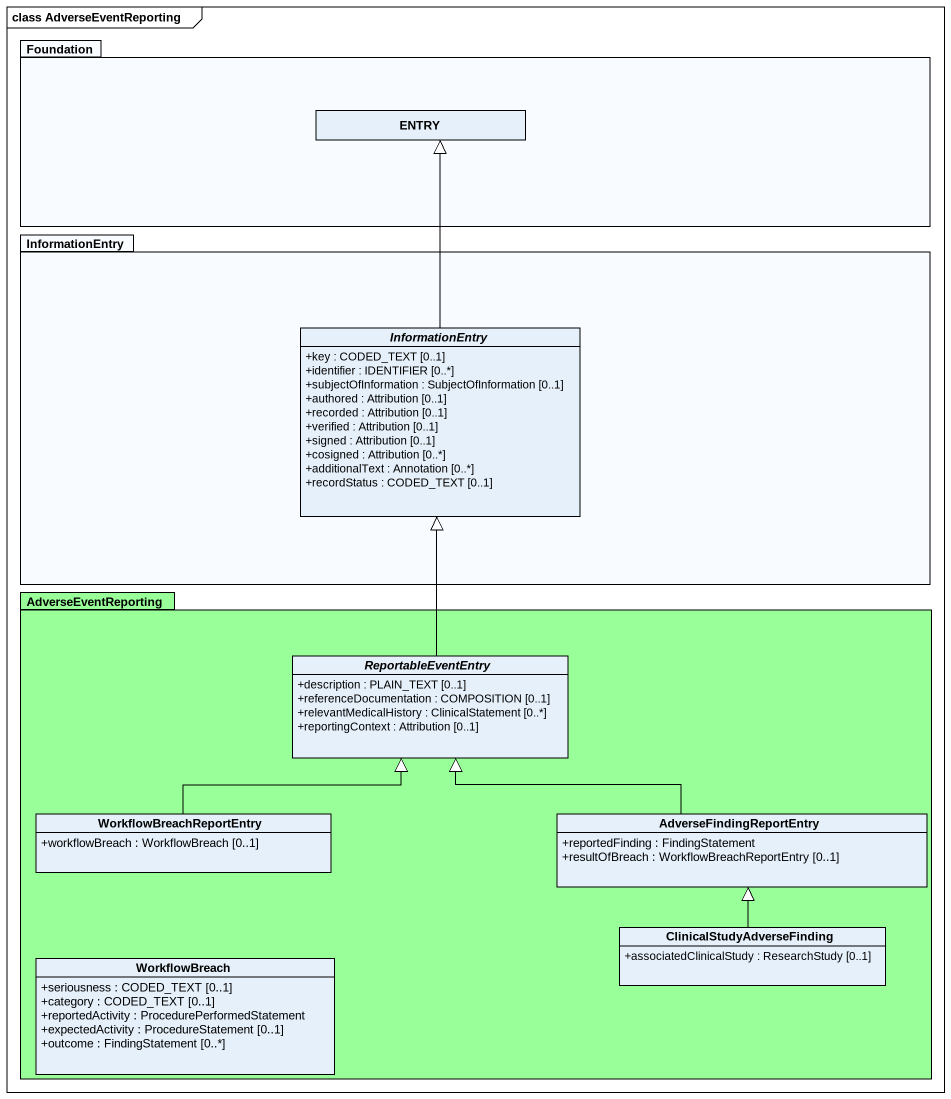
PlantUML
@startuml
mainframe class AdverseEventReporting
hide circle
hide empty members
skinparam classAttributeIconSize 0
package Foundation {
  class ENTRY
}
package InformationEntry {
  abstract class "InformationEntry" as InformationEntry_2 {
    +key : CODED_TEXT [0..1]
    +identifier : IDENTIFIER [0..*]
    +subjectOfInformation : SubjectOfInformation [0..1]
    +authored : Attribution [0..1]
    +recorded : Attribution [0..1]
    +verified : Attribution [0..1]
    +signed : Attribution [0..1]
    +cosigned : Attribution [0..*]
    +additionalText : Annotation [0..*]
    +recordStatus : CODED_TEXT [0..1]
  }
}
package AdverseEventReporting #99FF99 {
  abstract class ReportableEventEntry {
    +description : PLAIN_TEXT [0..1]
    +referenceDocumentation : COMPOSITION [0..1]
    +relevantMedicalHistory : ClinicalStatement [0..*]
    +reportingContext : Attribution [0..1]
  }
  class WorkflowBreachReportEntry {
    +workflowBreach : WorkflowBreach [0..1]
  }
  class AdverseFindingReportEntry {
    +reportedFinding : FindingStatement
    +resultOfBreach : WorkflowBreachReportEntry [0..1]
  }
  class WorkflowBreach {
    +seriousness : CODED_TEXT [0..1]
    +category : CODED_TEXT [0..1]
    +reportedActivity : ProcedurePerformedStatement
    +expectedActivity : ProcedureStatement [0..1]
    +outcome : FindingStatement [0..*]
  }
  class ClinicalStudyAdverseFinding {
    +associatedClinicalStudy : ResearchStudy [0..1]
  }
}
InformationEntry_2 -up-|> ENTRY
ReportableEventEntry -up-|> InformationEntry_2
WorkflowBreachReportEntry -right-|> ReportableEventEntry
AdverseFindingReportEntry -left-|> ReportableEventEntry
ClinicalStudyAdverseFinding -up-|> AdverseFindingReportEntry
@enduml
